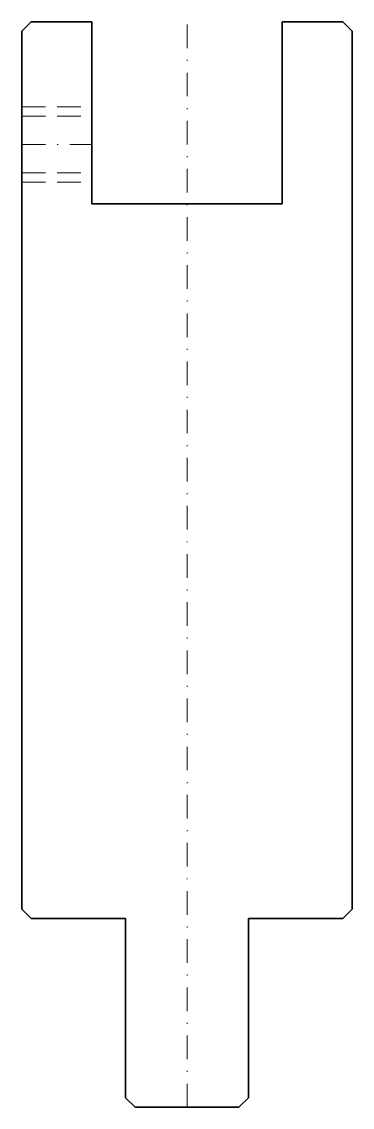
# Model space of a CAD drawing. Header units: millimetres. Extents: x -18 to 17, y -115 to 0.
import ezdxf

# ---------------------------------------------------------------- set-up
doc = ezdxf.new("R2010")
doc.units = ezdxf.units.MM
doc.header["$LTSCALE"] = 5
for name, pattern in [('AUSGEZOGEN', [0]), ('DASHDOT', [1, 0.5, -0.25, 0, -0.25]), ('DASHED', [0.75, 0.5, -0.25])]:
    doc.linetypes.add(name, pattern=pattern)
doc.layers.add('2', color=7, linetype='Continuous')

msp = doc.modelspace()

# ---------------------------------------------------------------- linework, layer by layer
at = {"layer": '2', "color": 7, "linetype": 'AUSGEZOGEN', "lineweight": 35}
for p, q in [((-17.5, -1), (-16.5, 0)), ((-16.5, 0), (-10.06, 0)), ((-10.06, 0), (-10.06, -19.3)), ((10.06, -19.3), (10.06, 0)), ((10.06, 0), (16.5, 0)), ((16.5, 0), (17.5, -1)), ((-17.5, -94), (-17.5, -1)), ((17.5, -1), (17.5, -94)), ((-10.06, -19.3), (10.06, -19.3)), ((-16.5, -95), (-17.5, -94)), ((17.5, -94), (16.5, -95)), ((-6.5, -95), (-16.5, -95)), ((-6.5, -114), (-6.5, -95)), ((16.5, -95), (6.5, -95)), ((6.5, -95), (6.5, -114)), ((-5.5, -115), (-6.5, -114)), ((6.5, -114), (5.5, -115)), ((5.5, -115), (-5.5, -115))]:
    msp.add_line(p, q, dxfattribs=at)
at = {"layer": '2', "color": 7, "linetype": 'DASHDOT', "lineweight": 18}
for p, q in [((0, -115), (0, 0)), ((-17.5, -13), (-10.06, -13))]:
    msp.add_line(p, q, dxfattribs=at)
at = {"layer": '2', "color": 7, "linetype": 'DASHED', "lineweight": 18}
for p, q in [((-17.5, -9), (-10.06, -9)), ((-17.5, -10), (-10.06, -10)), ((-17.5, -16), (-10.06, -16)), ((-17.5, -17), (-10.06, -17))]:
    msp.add_line(p, q, dxfattribs=at)

doc.saveas('drawing.dxf')
